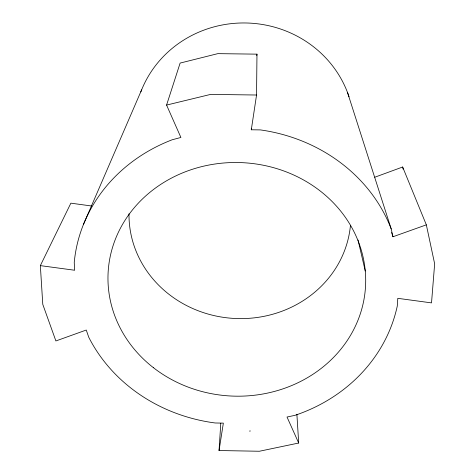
<?xml version="1.0" encoding="UTF-8"?>
<svg xmlns="http://www.w3.org/2000/svg" width="475" height="475" viewBox="0 0 475 475"><rect width="100%" height="100%" fill="white"/><g stroke="black" fill="none" stroke-linecap="round" stroke-linejoin="round"><path stroke-width="0.71" d="M374.787 177.228L402.652 167.004L426.336 224.841L392.962 236.758L391.192 228.908A163.352 148.129 2.8 0 0 260.377 129.907L251.305 129.782L256.553 95.018L256.975 54.15L217.811 53.645L180.126 63.074L166.577 105.076L180.898 137.459L172.164 139.781A163.352 148.129 2.8 0 0 74.243 262.39L74.64 270.245L40.345 265.626L42.78 304.368L55.896 340.955L86.26 330.036L88.772 337.292A163.352 148.129 2.8 0 0 215.217 422.982L223.357 423.124L219.046 450.537L259.392 451.25L298.692 443.027L296.887 414.247M251.305 129.782L251.34 128.315M219.046 450.537L220.786 423.261M256.761 55.587L256.975 54.15M83.517 224.301L141.621 89.858M40.345 265.626L70.87 203.163L91.728 206.019M166.577 105.076L210.633 94.4L256.553 95.018M249.5 431.068L250.384 430.985M298.692 443.027L287.019 417.026L294.975 415.334A163.352 148.129 2.8 0 0 397.284 306.025L397.801 298.33L431.52 302.89L434.655 263.827L426.336 224.841M347.558 92.601L391.192 228.908M391.614 232.524L392.962 236.758M358.037 240.018L365.263 271.005M402.652 167.004L403.115 169.142M140.826 91.895A109.992 105.212 2.8 0 1 246.424 22.99A109.992 105.212 2.8 0 1 349.036 96.758M350.413 225.839A110.96 102.927 2.8 0 1 234.246 318.44A110.96 102.927 2.8 0 1 129.004 213.774M153.366 367.644A128.891 116.814 2.8 0 0 363.589 301.471A128.891 116.814 2.8 0 0 193.521 168.928A128.891 116.814 2.8 0 0 153.366 367.644"/></g></svg>
